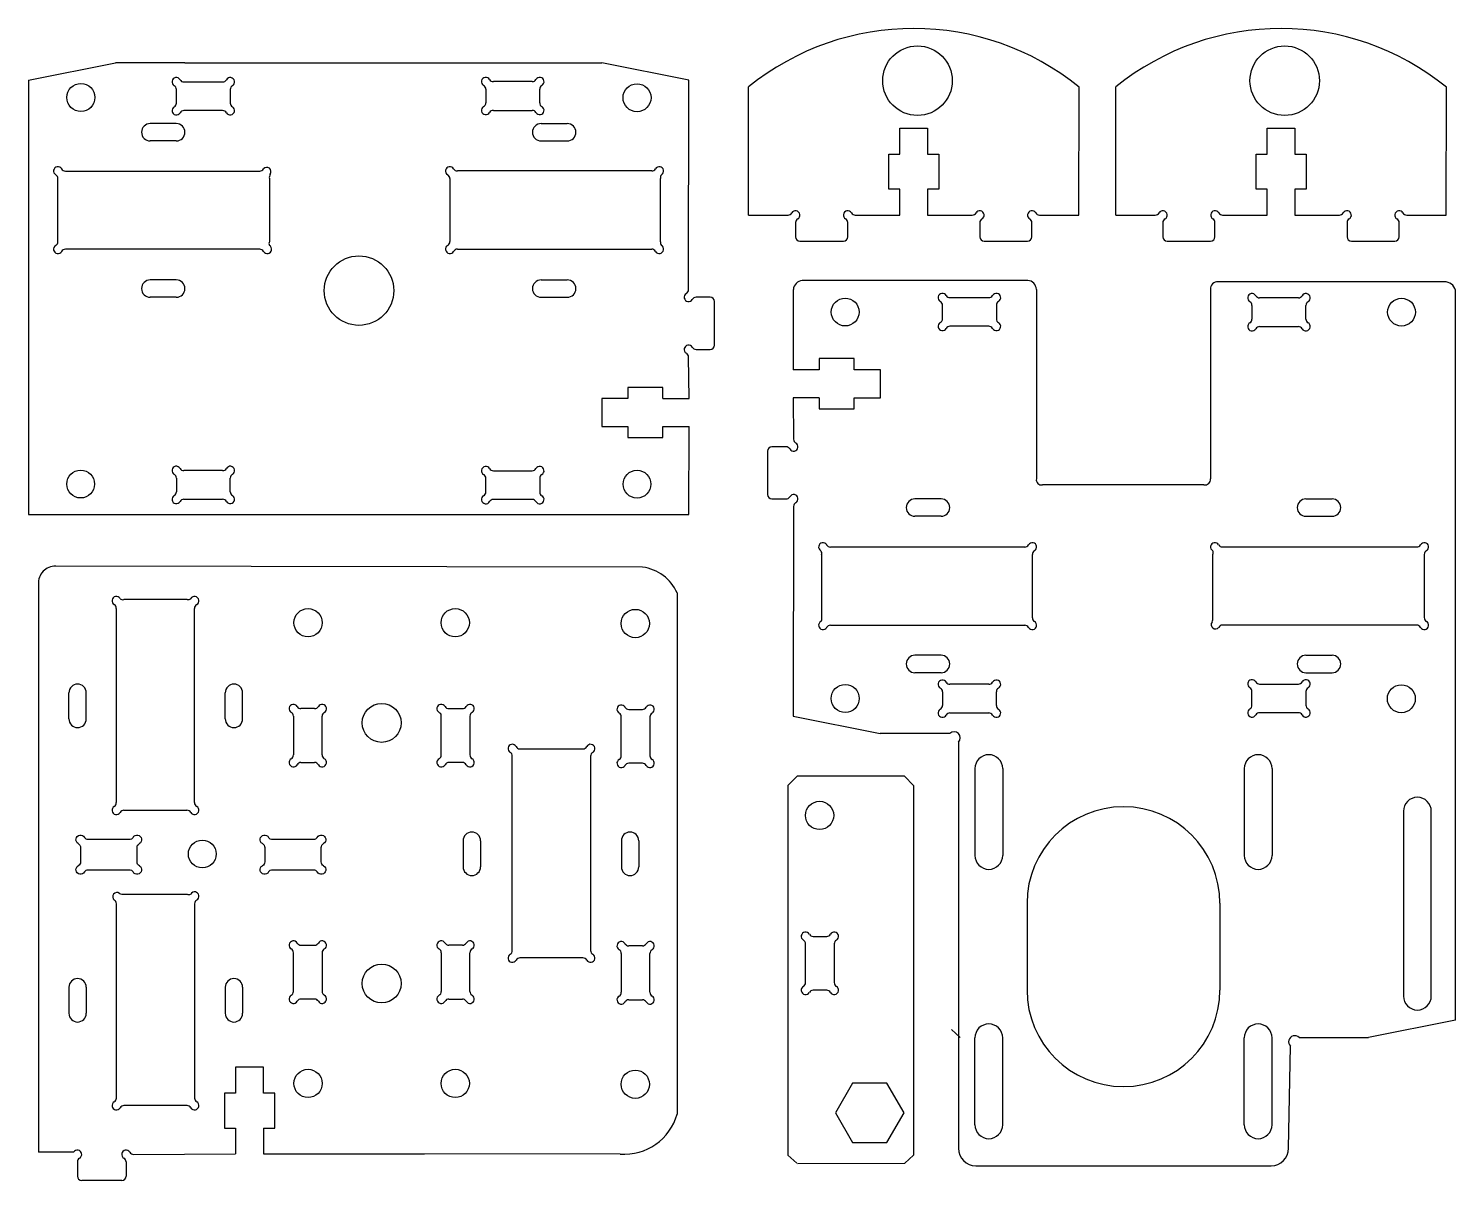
# Model space of a CAD drawing. Header units: millimetres. Extents: x 705 to 1064, y 390 to 812.
# Drawn here: x 883.3 to 1047.5, y 679.6 to 812.2 of the extents above; entities that cross this region are included whole.
import ezdxf

# ---------------------------------------------------------------- set-up
doc = ezdxf.new("R2010")
doc.units = ezdxf.units.MM
doc.layers.add('WHITE', color=7, linetype='Continuous', true_color=0xffffff)

# ---------------------------------------------------------------- blocks, each defined once
blk = doc.blocks.new('dghjdhy')
at = {"layer": 'WHITE', "linetype": 'Continuous'}
for p, q in [((839.16, 436.97), (839.16, 438.54)), ((840.02, 439.4), (844.49, 439.4)), ((845.36, 438.54), (845.36, 436.97)), ((844.49, 436.1), (840.02, 436.1))]:
    blk.add_line(p, q, dxfattribs=at)
for centre, start, end in [((839.16, 439.4), 30.0002, 240), ((840.02, 439.9), 210.0002, 270), ((844.49, 439.9), 270, 330), ((845.36, 439.4), 300.0002, 150), ((838.66, 438.54), 0, 60), ((845.86, 438.54), 120.0002, 180), ((839.16, 436.1), 120.0002, 330), ((838.66, 436.97), 300.0002, 0), ((845.36, 436.1), 210.0002, 60), ((845.86, 436.97), 180, 240), ((840.02, 435.6), 90, 150), ((844.49, 435.6), 30.0002, 90)]:
    blk.add_arc(centre, 0.5, start, end, dxfattribs=at)
blk = doc.blocks.new('hhtj')
at = {"layer": 'WHITE', "linetype": 'Continuous'}
for p, q in [((817.96, 436.97), (817.96, 438.54)), ((818.82, 439.4), (823.29, 439.4)), ((824.16, 438.54), (824.16, 436.97)), ((823.29, 436.1), (818.82, 436.1))]:
    blk.add_line(p, q, dxfattribs=at)
for centre, start, end in [((817.96, 439.4), 30.0002, 240), ((818.82, 439.9), 210.0002, 270), ((823.29, 439.9), 270, 330), ((824.16, 439.4), 300.0002, 150), ((817.46, 438.54), 0, 60), ((824.66, 438.54), 120.0002, 180), ((817.96, 436.1), 120.0002, 330), ((817.46, 436.97), 300.0002, 0), ((824.16, 436.1), 210.0002, 60), ((824.66, 436.97), 180, 240), ((818.82, 435.6), 90, 150), ((823.29, 435.6), 30.0002, 90)]:
    blk.add_arc(centre, 0.5, start, end, dxfattribs=at)

msp = doc.modelspace()

# ---------------------------------------------------------------- linework, layer by layer
for p, q in [((883.29, 806.27), (893.29, 808.27)), ((883.29, 806.27), (893.29, 808.27)), ((901.29, 808.27), (893.29, 808.27)), ((901.29, 808.27), (893.29, 808.27)), ((901.29, 808.27), (949.29, 808.27)), ((901.29, 808.27), (949.29, 808.27)), ((959.29, 806.27), (949.29, 808.27)), ((959.29, 806.27), (949.29, 808.27)), ((883.29, 806.27), (883.29, 756.27)), ((883.29, 806.27), (883.29, 756.27)), ((966.17, 790.73), (966.15, 805.48)), ((966.17, 790.73), (966.15, 805.48)), ((1004.17, 790.73), (1004.22, 805.44)), ((1004.17, 790.73), (1004.22, 805.44)), ((1008.44, 790.73), (1008.42, 805.48)), ((1008.44, 790.73), (1008.42, 805.48)), ((1046.44, 790.73), (1046.48, 805.44)), ((1046.44, 790.73), (1046.48, 805.44)), ((900.29, 801.27), (897.29, 801.27)), ((900.29, 801.27), (897.29, 801.27)), ((942.29, 801.27), (945.29, 801.27)), ((942.29, 801.27), (945.29, 801.27)), ((900.29, 799.27), (897.29, 799.27)), ((900.29, 799.27), (897.29, 799.27)), ((942.29, 799.27), (945.29, 799.27)), ((942.29, 799.27), (945.29, 799.27)), ((900.29, 783.27), (897.29, 783.27)), ((900.29, 783.27), (897.29, 783.27)), ((942.29, 783.27), (945.29, 783.27)), ((942.29, 783.27), (945.29, 783.27)), ((900.29, 781.27), (897.29, 781.27)), ((900.29, 781.27), (897.29, 781.27)), ((942.29, 781.27), (945.29, 781.27)), ((942.29, 781.27), (945.29, 781.27)), ((974.3, 772.93), (971.29, 772.93)), ((974.3, 772.93), (971.29, 772.93)), ((956.3, 769.61), (959.31, 769.61)), ((956.3, 769.61), (959.31, 769.61)), ((974.3, 769.71), (971.29, 769.71)), ((974.3, 769.71), (971.29, 769.71)), ((956.3, 766.4), (959.31, 766.4)), ((956.3, 766.4), (959.31, 766.4)), ((988.31, 758.06), (985.31, 758.06)), ((988.31, 758.06), (985.31, 758.06)), ((1030.31, 758.06), (1033.31, 758.06)), ((1030.31, 758.06), (1033.31, 758.06)), ((883.29, 756.27), (959.29, 756.27)), ((883.29, 756.27), (959.29, 756.27)), ((988.31, 756.06), (985.31, 756.06)), ((988.31, 756.06), (985.31, 756.06)), ((1030.31, 756.06), (1033.31, 756.06)), ((1030.31, 756.06), (1033.31, 756.06)), ((988.31, 740.06), (985.31, 740.06)), ((988.31, 740.06), (985.31, 740.06)), ((1030.31, 740.06), (1033.31, 740.06)), ((1030.31, 740.06), (1033.31, 740.06)), ((988.31, 738.06), (985.31, 738.06)), ((988.31, 738.06), (985.31, 738.06)), ((1030.31, 738.06), (1033.31, 738.06)), ((1030.31, 738.06), (1033.31, 738.06)), ((887.93, 732.74), (887.93, 735.74)), ((889.93, 732.74), (889.93, 735.74)), ((905.93, 732.74), (905.93, 735.74)), ((907.93, 732.74), (907.93, 735.74)), ((971.31, 733.06), (981.31, 731.06)), ((971.31, 733.06), (981.31, 731.06)), ((989.31, 731.06), (981.31, 731.06)), ((989.31, 731.06), (981.31, 731.06)), ((970.69, 725.08), (971.74, 726.14)), ((970.69, 725.08), (971.74, 726.14)), ((984.11, 726.14), (971.74, 726.14)), ((984.11, 726.14), (971.74, 726.14)), ((985.16, 725.08), (984.11, 726.14)), ((985.16, 725.08), (984.11, 726.14)), ((933.31, 718.71), (933.31, 715.71)), ((935.31, 718.71), (935.31, 715.71)), ((951.52, 718.71), (951.52, 715.71)), ((953.52, 718.71), (953.52, 715.71)), ((887.93, 701.85), (887.93, 698.85)), ((889.93, 701.85), (889.93, 698.85)), ((905.93, 701.85), (905.93, 698.85)), ((907.93, 701.85), (907.93, 698.85)), ((1047.52, 698.06), (1037.52, 696.06)), ((1047.52, 698.06), (1037.52, 696.06)), ((989.5, 697), (990.53, 696.05)), ((989.5, 697), (990.53, 696.05)), ((1029.52, 696.06), (1037.52, 696.06)), ((1029.52, 696.06), (1037.52, 696.06)), ((907.12, 685.63), (907.12, 682.68)), ((910.34, 685.63), (910.34, 682.68)), ((895.37, 682.61), (907.12, 682.68)), ((910.34, 682.68), (928.86, 682.68)), ((971.72, 681.59), (970.69, 682.54)), ((971.72, 681.59), (970.69, 682.54)), ((971.78, 681.57), (984.13, 681.59)), ((971.78, 681.57), (984.13, 681.59)), ((984.13, 681.59), (985.16, 682.54)), ((984.13, 681.59), (985.16, 682.54))]:
    msp.add_line(p, q)
at = {"linetype": 'ByBlock'}
for p, q in [((1047.52, 698.06), (1047.52, 782.08)), ((1047.52, 698.06), (1047.52, 782.08)), ((992.21, 727.02), (992.21, 717.02)), ((992.21, 727.02), (992.21, 717.02)), ((995.41, 727.02), (995.41, 717.02)), ((995.41, 727.02), (995.41, 717.02)), ((1023.21, 727.02), (1023.21, 717.02)), ((1023.21, 727.02), (1023.21, 717.02)), ((1026.41, 727.02), (1026.41, 717.02)), ((1026.41, 727.02), (1026.41, 717.02)), ((970.69, 725.08), (970.69, 682.54)), ((970.69, 725.08), (970.69, 682.54)), ((985.16, 725.08), (985.16, 682.54)), ((985.16, 725.08), (985.16, 682.54)), ((1041.54, 722.12), (1041.54, 700.83)), ((1041.54, 722.12), (1041.54, 700.83)), ((1044.74, 700.83), (1044.74, 722.12)), ((1044.74, 700.83), (1044.74, 722.12)), ((998.21, 711.52), (998.21, 701.52)), ((998.21, 711.52), (998.21, 701.52)), ((1020.41, 711.52), (1020.41, 701.52)), ((1020.41, 711.52), (1020.41, 701.52)), ((992.21, 686.02), (992.21, 696.03)), ((992.21, 686.02), (992.21, 696.03)), ((995.41, 686.02), (995.41, 696.03)), ((995.41, 686.02), (995.41, 696.03)), ((1023.21, 686.02), (1023.21, 696.03)), ((1023.21, 686.02), (1023.21, 696.03)), ((1026.41, 686.02), (1026.41, 696.03)), ((1026.41, 686.02), (1026.41, 696.03)), ((888.48, 682.86), (884.43, 682.85))]:
    msp.add_line(p, q, dxfattribs=at)
for points in [[(959.25, 782.13), (959.29, 806.27)], [(959.25, 782.13), (959.29, 806.27)], [(971.31, 782.16), (971.29, 772.93)], [(971.31, 782.16), (971.29, 772.93)], [(998.29, 783.2), (972.34, 783.2)], [(998.29, 783.2), (972.34, 783.2)], [(999.29, 782.18), (999.29, 760.38)], [(999.29, 782.18), (999.29, 760.38)], [(1019.31, 782.19), (1019.31, 760.38)], [(1019.31, 782.19), (1019.31, 760.38)], [(1046.25, 783.06), (1020.19, 783.06)], [(1046.25, 783.06), (1020.19, 783.06)], [(959.31, 769.61), (959.25, 774.4)], [(959.31, 769.61), (959.25, 774.4)], [(971.29, 769.71), (971.35, 764.93)], [(971.29, 769.71), (971.35, 764.93)], [(959.29, 756.27), (959.31, 766.4)], [(959.29, 756.27), (959.31, 766.4)], [(1018.56, 759.68), (999.99, 759.68)], [(1018.56, 759.68), (999.99, 759.68)], [(971.35, 757.2), (971.31, 733.06)], [(971.35, 757.2), (971.31, 733.06)], [(931.44, 750.24), (886.42, 750.32)], [(953.95, 750.2), (908.93, 750.28)], [(884.42, 748.24), (884.43, 682.85)], [(957.95, 747.24), (957.95, 717.24)], [(957.95, 732.24), (957.95, 702.24)], [(957.95, 717.24), (957.95, 687.24)], [(951.37, 682.64), (910.34, 682.68)], [(894.01, 679.61), (889.42, 679.61)]]:
    msp.add_lwpolyline(points)
msp.add_lwpolyline([(982.08, 683.98), (984.05, 687.4), (982.08, 690.82), (978.13, 690.82), (976.15, 687.4), (978.13, 683.98)], close=True, dxfattribs=at)
msp.add_lwpolyline([(982.08, 683.98), (984.05, 687.4), (982.08, 690.82), (978.13, 690.82), (976.15, 687.4), (978.13, 683.98)], close=True, dxfattribs=at)
for centre, radius in [((889.31, 804.27), 1.61), ((889.31, 804.27), 1.61), ((953.32, 804.24), 1.61), ((953.32, 804.24), 1.61), ((921.32, 782.04), 4), ((921.32, 782.04), 4), ((977.28, 779.57), 1.6), ((977.28, 779.57), 1.6), ((977.28, 779.57), 1.6), ((977.28, 779.57), 1.6), ((977.28, 779.57), 1.6), ((977.28, 779.57), 1.6), ((977.28, 779.57), 1.6), ((977.28, 779.57), 1.6), ((1041.31, 779.56), 1.6), ((1041.31, 779.56), 1.6), ((889.29, 759.77), 1.6), ((889.29, 759.77), 1.6), ((953.32, 759.76), 1.6), ((953.32, 759.76), 1.6), ((953.32, 759.76), 1.6), ((953.32, 759.76), 1.6), ((953.32, 759.76), 1.6), ((953.32, 759.76), 1.6), ((953.32, 759.76), 1.6), ((953.32, 759.76), 1.6), ((915.46, 743.81), 1.63), ((932.4, 743.81), 1.63), ((953.12, 743.72), 1.63), ((977.28, 735.09), 1.61), ((977.28, 735.09), 1.61), ((1041.29, 735.06), 1.61), ((1041.29, 735.06), 1.61), ((923.93, 732.28), 2.24), ((974.33, 721.63), 1.63), ((974.33, 721.63), 1.63), ((923.93, 702.28), 2.24), ((915.46, 690.78), 1.63), ((932.4, 690.78), 1.63), ((953.12, 690.69), 1.63)]:
    msp.add_circle(centre, radius)
for centre, radius, start, end in [((985.16, 782), 30.21, 50.8955, 128.9934), ((985.16, 782), 30.21, 50.8955, 128.9934), ((1027.43, 782), 30.21, 50.8955, 128.9934), ((1027.43, 782), 30.21, 50.8955, 128.9934), ((897.29, 800.27), 1, 90, 270), ((897.29, 800.27), 1, 90, 270), ((900.29, 800.27), 1, 270, 90), ((900.29, 800.27), 1, 270, 90), ((942.29, 800.27), 1, 90, 270), ((942.29, 800.27), 1, 90, 270), ((945.29, 800.27), 1, 270, 90), ((945.29, 800.27), 1, 270, 90), ((912.04, 795.01), 1.04, 155.5198, 184.3298), ((912.04, 795.01), 1.04, 155.5198, 184.3298), ((897.29, 782.27), 1, 90, 270), ((897.29, 782.27), 1, 90, 270), ((900.29, 782.27), 1, 270, 90), ((900.29, 782.27), 1, 270, 90), ((942.29, 782.27), 1, 90, 270), ((942.29, 782.27), 1, 90, 270), ((945.29, 782.27), 1, 270, 90), ((945.29, 782.27), 1, 270, 90), ((972.44, 782.08), 1.13, 95.0622, 176.0706), ((972.44, 782.08), 1.13, 95.0622, 176.0706), ((998.21, 782.13), 1.08, 2.697, 86.0078), ((998.21, 782.13), 1.08, 2.697, 86.0078), ((1020.16, 782.22), 0.848, 88.0506, 181.9494), ((1020.16, 782.22), 0.848, 88.0506, 181.9494), ((1046.26, 781.77), 1.29, 14.0428, 90.5816), ((1046.26, 781.77), 1.29, 14.0428, 90.5816), ((999.87, 760.26), 0.595, 168.4931, 281.7149), ((999.87, 760.26), 0.595, 168.4931, 281.7149), ((1018.69, 760.29), 0.625, 257.8508, 8.3242), ((1018.69, 760.29), 0.625, 257.8508, 8.3242), ((985.31, 757.06), 1, 90, 270), ((985.31, 757.06), 1, 90, 270), ((988.31, 757.06), 1, 270, 90), ((988.31, 757.06), 1, 270, 90), ((1030.31, 757.06), 1, 90, 270), ((1030.31, 757.06), 1, 90, 270), ((1033.31, 757.06), 1, 270, 90), ((1033.31, 757.06), 1, 270, 90), ((886.37, 748.38), 1.95, 88.4898, 184.0849), ((953.27, 745.11), 5.14, 24.5216, 82.3245), ((1018.56, 744.32), 1.04, 335.5198, 4.3298), ((1018.56, 744.32), 1.04, 335.5198, 4.3298), ((985.31, 739.06), 1, 90, 270), ((985.31, 739.06), 1, 90, 270), ((988.31, 739.06), 1, 270, 90), ((988.31, 739.06), 1, 270, 90), ((1030.31, 739.06), 1, 90, 270), ((1030.31, 739.06), 1, 90, 270), ((1033.31, 739.06), 1, 270, 90), ((1033.31, 739.06), 1, 270, 90), ((888.93, 735.74), 1, 0, 180), ((906.93, 735.74), 1, 0, 180), ((888.93, 732.74), 1, 180, 0), ((906.93, 732.74), 1, 180, 0), ((989.81, 730.56), 0.707, 315, 135), ((989.81, 730.56), 0.707, 315, 135), ((934.31, 718.71), 1, 0, 180), ((952.52, 718.71), 1, 0, 180), ((934.31, 715.71), 1, 180, 0), ((952.52, 715.71), 1, 180, 0), ((894.19, 713.6), 1.04, 245.5198, 274.3298), ((888.93, 701.85), 1, 0, 180), ((906.93, 701.85), 1, 0, 180), ((888.93, 698.85), 1, 180, 0), ((906.93, 698.85), 1, 180, 0), ((1029.02, 695.56), 0.707, 44.9943, 225.0057), ((1029.02, 695.56), 0.707, 44.9943, 225.0057), ((951.84, 688.97), 6.34, 265.7797, 344.235)]:
    msp.add_arc(centre, radius, start, end)
for centre, radius, start, end in [((993.81, 727.02), 1.6, 0, 180), ((993.81, 727.02), 1.6, 0, 180), ((1024.81, 727.02), 1.6, 0, 180), ((1024.81, 727.02), 1.6, 0, 180), ((1009.31, 711.52), 11.1, 0, 180), ((1009.31, 711.52), 11.1, 0, 180), ((1043.14, 722.12), 1.6, 0, 180), ((1043.14, 722.12), 1.6, 0, 180), ((993.81, 717.02), 1.6, 180, 0), ((993.81, 717.02), 1.6, 180, 0), ((1024.81, 717.02), 1.6, 180, 0), ((1024.81, 717.02), 1.6, 180, 0), ((1009.31, 701.52), 11.1, 180, 0), ((1009.31, 701.52), 11.1, 180, 0), ((1043.14, 700.83), 1.6, 180, 0), ((1043.14, 700.83), 1.6, 180, 0), ((993.81, 696.03), 1.6, 0, 180), ((993.81, 696.03), 1.6, 0, 180), ((1024.81, 696.03), 1.6, 0, 180), ((1024.81, 696.03), 1.6, 0, 180), ((993.81, 686.02), 1.6, 180, 0), ((993.81, 686.02), 1.6, 180, 0), ((1024.81, 686.02), 1.6, 180, 0), ((1024.81, 686.02), 1.6, 180, 0)]:
    msp.add_arc(centre, radius, start, end, dxfattribs=at)
at = {"layer": 'WHITE', "linetype": 'Continuous'}
for p, q in [((900.3, 803.63), (900.3, 805.19)), ((900.3, 803.63), (900.3, 805.19)), ((901.16, 806.06), (905.63, 806.06)), ((901.16, 806.06), (905.63, 806.06)), ((906.5, 805.19), (906.5, 803.63)), ((906.5, 805.19), (906.5, 803.63)), ((935.92, 805.22), (935.92, 803.65)), ((935.92, 805.22), (935.92, 803.65)), ((941.26, 806.09), (936.79, 806.09)), ((941.26, 806.09), (936.79, 806.09)), ((942.12, 803.65), (942.12, 805.22)), ((942.12, 803.65), (942.12, 805.22)), ((905.63, 802.76), (901.16, 802.76)), ((905.63, 802.76), (901.16, 802.76)), ((936.79, 802.79), (941.26, 802.79)), ((936.79, 802.79), (941.26, 802.79)), ((983.57, 797.73), (983.57, 800.73)), ((983.57, 797.73), (983.57, 800.73)), ((983.57, 800.73), (986.77, 800.73)), ((983.57, 800.73), (986.77, 800.73)), ((986.77, 800.73), (986.77, 797.73)), ((986.77, 800.73), (986.77, 797.73)), ((1025.84, 797.73), (1025.84, 800.73)), ((1025.84, 797.73), (1025.84, 800.73)), ((1025.84, 800.73), (1029.04, 800.73)), ((1025.84, 800.73), (1029.04, 800.73)), ((1029.04, 800.73), (1029.04, 797.73)), ((1029.04, 800.73), (1029.04, 797.73)), ((982.3, 793.73), (982.3, 797.73)), ((982.3, 793.73), (982.3, 797.73)), ((982.3, 797.73), (983.57, 797.73)), ((982.3, 797.73), (983.57, 797.73)), ((986.77, 797.73), (988.05, 797.73)), ((986.77, 797.73), (988.05, 797.73)), ((988.05, 797.73), (988.05, 793.73)), ((988.05, 797.73), (988.05, 793.73)), ((1024.57, 793.73), (1024.57, 797.73)), ((1024.57, 793.73), (1024.57, 797.73)), ((1024.57, 797.73), (1025.84, 797.73)), ((1024.57, 797.73), (1025.84, 797.73)), ((1029.04, 797.73), (1030.32, 797.73)), ((1029.04, 797.73), (1030.32, 797.73)), ((1030.32, 797.73), (1030.32, 793.73)), ((1030.32, 797.73), (1030.32, 793.73)), ((886.67, 787.66), (886.67, 794.93)), ((886.67, 787.66), (886.67, 794.93)), ((887.53, 795.8), (909.9, 795.8)), ((887.53, 795.8), (909.9, 795.8)), ((911.01, 794.94), (911.01, 787.67)), ((911.01, 794.94), (911.01, 787.67)), ((931.78, 794.94), (931.78, 787.68)), ((931.78, 794.94), (931.78, 787.68)), ((955.02, 795.81), (932.65, 795.81)), ((955.02, 795.81), (932.65, 795.81)), ((956.03, 787.67), (956.03, 794.93)), ((956.03, 787.67), (956.03, 794.93)), ((983.57, 793.73), (982.3, 793.73)), ((983.57, 793.73), (982.3, 793.73)), ((983.57, 790.73), (983.57, 793.73)), ((983.57, 790.73), (983.57, 793.73)), ((988.05, 793.73), (986.77, 793.73)), ((988.05, 793.73), (986.77, 793.73)), ((986.77, 793.73), (986.77, 790.73)), ((986.77, 793.73), (986.77, 790.73)), ((1025.84, 793.73), (1024.57, 793.73)), ((1025.84, 793.73), (1024.57, 793.73)), ((1025.84, 790.73), (1025.84, 793.73)), ((1025.84, 790.73), (1025.84, 793.73)), ((1030.32, 793.73), (1029.04, 793.73)), ((1030.32, 793.73), (1029.04, 793.73)), ((1029.04, 793.73), (1029.04, 790.73)), ((1029.04, 793.73), (1029.04, 790.73)), ((966.17, 790.73), (970.71, 790.73)), ((966.17, 790.73), (970.71, 790.73)), ((978.44, 790.73), (983.57, 790.73)), ((978.44, 790.73), (983.57, 790.73)), ((986.77, 790.73), (991.91, 790.73)), ((986.77, 790.73), (991.91, 790.73)), ((999.64, 790.73), (1004.17, 790.73)), ((999.64, 790.73), (1004.17, 790.73)), ((1008.44, 790.73), (1012.97, 790.73)), ((1008.44, 790.73), (1012.97, 790.73)), ((1020.71, 790.73), (1025.84, 790.73)), ((1020.71, 790.73), (1025.84, 790.73)), ((1029.04, 790.73), (1034.17, 790.73)), ((1029.04, 790.73), (1034.17, 790.73)), ((1041.91, 790.73), (1046.44, 790.73)), ((1041.91, 790.73), (1046.44, 790.73)), ((971.57, 789.87), (971.57, 788.23)), ((971.57, 789.87), (971.57, 788.23)), ((977.57, 788.23), (977.57, 789.87)), ((977.57, 788.23), (977.57, 789.87)), ((992.77, 789.87), (992.77, 788.23)), ((992.77, 789.87), (992.77, 788.23)), ((998.77, 788.23), (998.77, 789.87)), ((998.77, 788.23), (998.77, 789.87)), ((1013.84, 789.87), (1013.84, 788.23)), ((1013.84, 789.87), (1013.84, 788.23)), ((1019.84, 788.23), (1019.84, 789.87)), ((1019.84, 788.23), (1019.84, 789.87)), ((1035.04, 789.87), (1035.04, 788.23)), ((1035.04, 789.87), (1035.04, 788.23)), ((1041.04, 788.23), (1041.04, 789.87)), ((1041.04, 788.23), (1041.04, 789.87)), ((909.9, 786.8), (887.53, 786.8)), ((909.9, 786.8), (887.53, 786.8)), ((932.65, 786.81), (955.02, 786.81)), ((932.65, 786.81), (955.02, 786.81)), ((972.07, 787.73), (977.07, 787.73)), ((972.07, 787.73), (977.07, 787.73)), ((993.27, 787.73), (998.27, 787.73)), ((993.27, 787.73), (998.27, 787.73)), ((1014.34, 787.73), (1019.34, 787.73)), ((1014.34, 787.73), (1019.34, 787.73)), ((1035.54, 787.73), (1040.54, 787.73)), ((1035.54, 787.73), (1040.54, 787.73)), ((961.75, 781.27), (960.12, 781.27)), ((961.75, 781.27), (960.12, 781.27)), ((962.25, 775.77), (962.25, 780.77)), ((962.25, 775.77), (962.25, 780.77)), ((988.48, 778.79), (988.48, 780.36)), ((988.48, 778.79), (988.48, 780.36)), ((989.34, 781.23), (993.81, 781.23)), ((989.34, 781.23), (993.81, 781.23)), ((994.68, 780.36), (994.68, 778.79)), ((994.68, 780.36), (994.68, 778.79)), ((1024.1, 780.33), (1024.1, 778.77)), ((1024.1, 780.33), (1024.1, 778.77)), ((1029.44, 781.2), (1024.97, 781.2)), ((1029.44, 781.2), (1024.97, 781.2)), ((1030.3, 778.77), (1030.3, 780.33)), ((1030.3, 778.77), (1030.3, 780.33)), ((993.81, 777.93), (989.34, 777.93)), ((993.81, 777.93), (989.34, 777.93)), ((1024.97, 777.9), (1029.44, 777.9)), ((1024.97, 777.9), (1029.44, 777.9)), ((960.12, 775.27), (961.75, 775.27)), ((960.12, 775.27), (961.75, 775.27)), ((978.32, 774.21), (974.3, 774.21)), ((978.32, 774.21), (974.3, 774.21)), ((974.3, 774.21), (974.3, 772.93)), ((974.3, 774.21), (974.3, 772.93)), ((978.32, 772.93), (978.32, 774.21)), ((978.32, 772.93), (978.32, 774.21)), ((981.33, 772.93), (978.32, 772.93)), ((981.33, 772.93), (978.32, 772.93)), ((981.33, 769.71), (981.33, 772.93)), ((981.33, 769.71), (981.33, 772.93)), ((956.3, 770.9), (952.28, 770.9)), ((956.3, 770.9), (952.28, 770.9)), ((952.28, 770.9), (952.28, 769.61)), ((952.28, 770.9), (952.28, 769.61)), ((956.3, 769.61), (956.3, 770.9)), ((956.3, 769.61), (956.3, 770.9)), ((949.27, 769.61), (949.27, 766.4)), ((949.27, 769.61), (949.27, 766.4)), ((952.28, 769.61), (949.27, 769.61)), ((952.28, 769.61), (949.27, 769.61)), ((974.3, 769.71), (974.3, 768.43)), ((974.3, 769.71), (974.3, 768.43)), ((978.32, 769.71), (981.33, 769.71)), ((978.32, 769.71), (981.33, 769.71)), ((978.32, 768.43), (978.32, 769.71)), ((978.32, 768.43), (978.32, 769.71)), ((974.3, 768.43), (978.32, 768.43)), ((974.3, 768.43), (978.32, 768.43)), ((949.27, 766.4), (952.28, 766.4)), ((949.27, 766.4), (952.28, 766.4)), ((952.28, 766.4), (952.28, 765.12)), ((952.28, 766.4), (952.28, 765.12)), ((956.3, 765.12), (956.3, 766.4)), ((956.3, 765.12), (956.3, 766.4)), ((952.28, 765.12), (956.3, 765.12)), ((952.28, 765.12), (956.3, 765.12)), ((970.48, 764.06), (968.85, 764.06)), ((970.48, 764.06), (968.85, 764.06)), ((968.35, 763.56), (968.35, 758.56)), ((968.35, 763.56), (968.35, 758.56)), ((900.3, 760.46), (900.3, 758.89)), ((900.3, 760.46), (900.3, 758.89)), ((905.63, 761.32), (901.16, 761.32)), ((905.63, 761.32), (901.16, 761.32)), ((906.5, 758.89), (906.5, 760.46)), ((906.5, 758.89), (906.5, 760.46)), ((935.92, 758.86), (935.92, 760.43)), ((935.92, 758.86), (935.92, 760.43)), ((936.79, 761.3), (941.26, 761.3)), ((936.79, 761.3), (941.26, 761.3)), ((942.12, 760.43), (942.12, 758.86)), ((942.12, 760.43), (942.12, 758.86)), ((901.16, 758.02), (905.63, 758.02)), ((901.16, 758.02), (905.63, 758.02)), ((941.26, 758), (936.79, 758)), ((941.26, 758), (936.79, 758)), ((968.85, 758.06), (970.48, 758.06)), ((968.85, 758.06), (970.48, 758.06)), ((997.95, 752.52), (975.58, 752.52)), ((997.95, 752.52), (975.58, 752.52)), ((1020.7, 752.53), (1043.07, 752.53)), ((1020.7, 752.53), (1043.07, 752.53)), ((974.57, 751.66), (974.57, 744.4)), ((974.57, 751.66), (974.57, 744.4)), ((998.82, 744.39), (998.82, 751.65)), ((998.82, 744.39), (998.82, 751.65)), ((1019.6, 744.39), (1019.6, 751.66)), ((1019.6, 744.39), (1019.6, 751.66)), ((1043.93, 751.67), (1043.93, 744.4)), ((1043.93, 751.67), (1043.93, 744.4)), ((901.53, 746.48), (894.27, 746.48)), ((893.39, 745.46), (893.39, 723.1)), ((902.39, 723.1), (902.39, 745.46)), ((975.58, 743.52), (997.95, 743.52)), ((975.58, 743.52), (997.95, 743.52)), ((1043.07, 743.53), (1020.7, 743.53)), ((1043.07, 743.53), (1020.7, 743.53)), ((988.48, 735.86), (988.48, 734.29)), ((988.48, 735.86), (988.48, 734.29)), ((993.81, 736.72), (989.34, 736.72)), ((993.81, 736.72), (989.34, 736.72)), ((994.68, 734.29), (994.68, 735.86)), ((994.68, 734.29), (994.68, 735.86)), ((1024.1, 734.32), (1024.1, 735.88)), ((1024.1, 734.32), (1024.1, 735.88)), ((1024.97, 736.75), (1029.44, 736.75)), ((1024.97, 736.75), (1029.44, 736.75)), ((1030.3, 735.88), (1030.3, 734.32)), ((1030.3, 735.88), (1030.3, 734.32)), ((913.78, 733.06), (913.78, 728.59)), ((916.21, 733.92), (914.64, 733.92)), ((917.08, 728.59), (917.08, 733.06)), ((930.79, 728.59), (930.79, 733.06)), ((931.66, 733.92), (933.22, 733.92)), ((934.09, 733.06), (934.09, 728.59)), ((951.51, 728.5), (951.51, 732.97)), ((952.37, 733.84), (953.94, 733.84)), ((954.81, 732.97), (954.81, 728.5)), ((989.34, 733.42), (993.81, 733.42)), ((989.34, 733.42), (993.81, 733.42)), ((1029.44, 733.45), (1024.97, 733.45)), ((1029.44, 733.45), (1024.97, 733.45)), ((939.82, 729.28), (947.09, 729.28)), ((990.31, 730.06), (990.31, 683.31)), ((990.31, 730.06), (990.31, 683.31)), ((914.64, 727.72), (916.21, 727.72)), ((933.22, 727.72), (931.66, 727.72)), ((938.97, 706.08), (938.97, 728.45)), ((947.97, 728.45), (947.97, 706.08)), ((953.94, 727.64), (952.37, 727.64)), ((894.26, 722.23), (901.52, 722.23)), ((893.4, 689.1), (893.4, 711.46)), ((894.26, 712.57), (901.53, 712.57)), ((902.4, 711.46), (902.4, 689.1)), ((914.64, 706.69), (916.21, 706.69)), ((933.22, 706.69), (931.66, 706.69)), ((953.94, 706.61), (952.37, 706.61)), ((972.72, 702.38), (972.72, 706.85)), ((972.72, 702.38), (972.72, 706.85)), ((973.59, 707.71), (975.15, 707.71)), ((973.59, 707.71), (975.15, 707.71)), ((976.02, 706.85), (976.02, 702.38)), ((976.02, 706.85), (976.02, 702.38)), ((913.78, 701.36), (913.78, 705.83)), ((917.08, 705.83), (917.08, 701.36)), ((930.79, 705.83), (930.79, 701.36)), ((934.09, 701.36), (934.09, 705.83)), ((947.1, 705.22), (939.84, 705.22)), ((951.51, 705.74), (951.51, 701.27)), ((954.81, 701.27), (954.81, 705.74)), ((975.15, 701.51), (973.59, 701.51)), ((975.15, 701.51), (973.59, 701.51)), ((916.21, 700.49), (914.64, 700.49)), ((931.66, 700.49), (933.22, 700.49)), ((952.37, 700.41), (953.94, 700.41)), ((1028.31, 683.31), (1028.52, 695.06)), ((1028.31, 683.31), (1028.52, 695.06)), ((910.34, 692.67), (907.12, 692.67)), ((907.12, 692.67), (907.12, 689.66)), ((910.34, 689.66), (910.34, 692.67)), ((901.54, 688.23), (894.27, 688.23)), ((907.12, 689.66), (905.84, 689.66)), ((905.84, 689.66), (905.84, 685.63)), ((911.62, 689.66), (910.34, 689.66)), ((911.62, 685.63), (911.62, 689.66)), ((905.84, 685.63), (907.12, 685.63)), ((910.34, 685.63), (911.62, 685.63)), ((888.91, 681.75), (888.91, 680.11)), ((894.51, 681.75), (894.51, 680.11)), ((992.31, 681.31), (1026.31, 681.31)), ((992.31, 681.31), (1026.31, 681.31))]:
    msp.add_line(p, q, dxfattribs=at)
for centre, radius in [((985.6, 806.2), 4), ((985.6, 806.2), 4), ((1027.87, 806.2), 4), ((1027.87, 806.2), 4), ((903.28, 717.19), 1.6)]:
    msp.add_circle(centre, radius, dxfattribs=at)
for centre, radius, start, end in [((900.3, 806.06), 0.5, 30.0002, 240), ((900.3, 806.06), 0.5, 30.0002, 240), ((906.5, 806.06), 0.5, 300.0002, 150), ((906.5, 806.06), 0.5, 300.0002, 150), ((935.92, 806.09), 0.5, 30, 239.9998), ((935.92, 806.09), 0.5, 30, 239.9998), ((942.12, 806.09), 0.5, 300, 149.9998), ((942.12, 806.09), 0.5, 300, 149.9998), ((899.8, 805.19), 0.5, 0, 60), ((899.8, 805.19), 0.5, 0, 60), ((901.16, 806.56), 0.5, 210.0002, 270), ((901.16, 806.56), 0.5, 210.0002, 270), ((905.63, 806.56), 0.5, 270, 330), ((905.63, 806.56), 0.5, 270, 330), ((907, 805.19), 0.5, 120.0002, 180), ((907, 805.19), 0.5, 120.0002, 180), ((935.42, 805.22), 0.5, 0, 59.9998), ((935.42, 805.22), 0.5, 0, 59.9998), ((936.79, 806.59), 0.5, 210, 270), ((936.79, 806.59), 0.5, 210, 270), ((941.26, 806.59), 0.5, 270, 329.9998), ((941.26, 806.59), 0.5, 270, 329.9998), ((942.62, 805.22), 0.5, 120, 180), ((942.62, 805.22), 0.5, 120, 180), ((900.3, 802.76), 0.5, 120.0002, 330), ((900.3, 802.76), 0.5, 120.0002, 330), ((899.8, 803.63), 0.5, 300.0002, 0), ((899.8, 803.63), 0.5, 300.0002, 0), ((906.5, 802.76), 0.5, 210.0002, 60), ((906.5, 802.76), 0.5, 210.0002, 60), ((907, 803.63), 0.5, 180, 240), ((907, 803.63), 0.5, 180, 240), ((935.92, 802.79), 0.5, 120, 329.9998), ((935.92, 802.79), 0.5, 120, 329.9998), ((935.42, 803.65), 0.5, 300, 0), ((935.42, 803.65), 0.5, 300, 0), ((942.12, 802.79), 0.5, 210, 59.9998), ((942.12, 802.79), 0.5, 210, 59.9998), ((942.62, 803.65), 0.5, 180, 239.9998), ((942.62, 803.65), 0.5, 180, 239.9998), ((901.16, 802.26), 0.5, 90, 150), ((901.16, 802.26), 0.5, 90, 150), ((905.63, 802.26), 0.5, 30.0002, 90), ((905.63, 802.26), 0.5, 30.0002, 90), ((936.79, 802.29), 0.5, 90, 149.9998), ((936.79, 802.29), 0.5, 90, 149.9998), ((941.26, 802.29), 0.5, 30, 90), ((941.26, 802.29), 0.5, 30, 90), ((886.67, 795.8), 0.5, 30, 239.9998), ((886.67, 795.8), 0.5, 30, 239.9998), ((886.17, 794.93), 0.5, 0, 59.9998), ((886.17, 794.93), 0.5, 0, 59.9998), ((887.53, 796.3), 0.5, 210, 270), ((887.53, 796.3), 0.5, 210, 270), ((909.9, 796.3), 0.5, 270, 330), ((909.9, 796.3), 0.5, 270, 330), ((910.71, 795.74), 0.486, 322.8137, 140.3007), ((910.71, 795.74), 0.486, 322.8137, 140.3007), ((931.78, 795.81), 0.5, 30.0002, 240), ((931.78, 795.81), 0.5, 30.0002, 240), ((931.28, 794.94), 0.5, 0, 60), ((931.28, 794.94), 0.5, 0, 60), ((932.65, 796.31), 0.5, 210.0002, 270), ((932.65, 796.31), 0.5, 210.0002, 270), ((955.02, 796.31), 0.5, 270, 329.9998), ((955.02, 796.31), 0.5, 270, 329.9998), ((955.88, 795.81), 0.5, 300, 149.9998), ((955.88, 795.81), 0.5, 300, 149.9998), ((956.47, 795.07), 0.455, 137.0073, 197.0073), ((956.47, 795.07), 0.455, 137.0073, 197.0073), ((970.71, 791.23), 0.5, 270, 330), ((970.71, 791.23), 0.5, 270, 330), ((971.57, 790.73), 0.5, 300.0002, 150), ((971.57, 790.73), 0.5, 300.0002, 150), ((972.07, 789.87), 0.5, 120.0002, 180), ((972.07, 789.87), 0.5, 120.0002, 180), ((977.57, 790.73), 0.5, 30.0002, 240), ((977.57, 790.73), 0.5, 30.0002, 240), ((977.07, 789.87), 0.5, 0, 60), ((977.07, 789.87), 0.5, 0, 60), ((978.44, 791.23), 0.5, 210.0002, 270), ((978.44, 791.23), 0.5, 210.0002, 270), ((991.91, 791.23), 0.5, 270, 330), ((991.91, 791.23), 0.5, 270, 330), ((992.77, 790.73), 0.5, 300.0002, 150), ((992.77, 790.73), 0.5, 300.0002, 150), ((993.27, 789.87), 0.5, 120.0002, 180), ((993.27, 789.87), 0.5, 120.0002, 180), ((998.77, 790.73), 0.5, 30.0002, 240), ((998.77, 790.73), 0.5, 30.0002, 240), ((998.27, 789.87), 0.5, 0, 60), ((998.27, 789.87), 0.5, 0, 60), ((999.64, 791.23), 0.5, 210.0002, 270), ((999.64, 791.23), 0.5, 210.0002, 270), ((1012.97, 791.23), 0.5, 270, 330), ((1012.97, 791.23), 0.5, 270, 330), ((1013.84, 790.73), 0.5, 300.0002, 150), ((1013.84, 790.73), 0.5, 300.0002, 150), ((1014.34, 789.87), 0.5, 120.0002, 180), ((1014.34, 789.87), 0.5, 120.0002, 180), ((1019.84, 790.73), 0.5, 30.0002, 240), ((1019.84, 790.73), 0.5, 30.0002, 240), ((1019.34, 789.87), 0.5, 0, 60), ((1019.34, 789.87), 0.5, 0, 60), ((1020.71, 791.23), 0.5, 210.0002, 270), ((1020.71, 791.23), 0.5, 210.0002, 270), ((1034.17, 791.23), 0.5, 270, 330), ((1034.17, 791.23), 0.5, 270, 330), ((1035.04, 790.73), 0.5, 300.0002, 150), ((1035.04, 790.73), 0.5, 300.0002, 150), ((1035.54, 789.87), 0.5, 120.0002, 180), ((1035.54, 789.87), 0.5, 120.0002, 180), ((1041.04, 790.73), 0.5, 30.0002, 240), ((1041.04, 790.73), 0.5, 30.0002, 240), ((1040.54, 789.87), 0.5, 0, 60), ((1040.54, 789.87), 0.5, 0, 60), ((1041.91, 791.23), 0.5, 210.0002, 270), ((1041.91, 791.23), 0.5, 210.0002, 270), ((886.67, 786.8), 0.5, 120, 329.9998), ((886.67, 786.8), 0.5, 120, 329.9998), ((886.17, 787.66), 0.5, 300, 0), ((886.17, 787.66), 0.5, 300, 0), ((887.53, 786.3), 0.5, 90, 149.9998), ((887.53, 786.3), 0.5, 90, 149.9998), ((909.9, 786.3), 0.5, 30.0002, 90), ((909.9, 786.3), 0.5, 30.0002, 90), ((910.77, 786.8), 0.5, 210.0002, 60), ((910.77, 786.8), 0.5, 210.0002, 60), ((911.39, 787.46), 0.437, 151.5181, 211.5181), ((911.39, 787.46), 0.437, 151.5181, 211.5181), ((931.78, 786.81), 0.5, 120.0002, 330), ((931.78, 786.81), 0.5, 120.0002, 330), ((931.28, 787.68), 0.5, 300.0002, 0), ((931.28, 787.68), 0.5, 300.0002, 0), ((932.65, 786.31), 0.5, 90, 150), ((932.65, 786.31), 0.5, 90, 150), ((955.02, 786.31), 0.5, 30, 90), ((955.02, 786.31), 0.5, 30, 90), ((955.88, 786.81), 0.5, 210, 59.9998), ((955.88, 786.81), 0.5, 210, 59.9998), ((956.45, 787.54), 0.435, 163.5921, 223.5919), ((956.45, 787.54), 0.435, 163.5921, 223.5919), ((972.07, 788.23), 0.5, 180, 270), ((972.07, 788.23), 0.5, 180, 270), ((977.07, 788.23), 0.5, 270, 0), ((977.07, 788.23), 0.5, 270, 0), ((993.27, 788.23), 0.5, 180, 270), ((993.27, 788.23), 0.5, 180, 270), ((998.27, 788.23), 0.5, 270, 0), ((998.27, 788.23), 0.5, 270, 0), ((1014.34, 788.23), 0.5, 180, 270), ((1014.34, 788.23), 0.5, 180, 270), ((1019.34, 788.23), 0.5, 270, 0), ((1019.34, 788.23), 0.5, 270, 0), ((1035.54, 788.23), 0.5, 180, 270), ((1035.54, 788.23), 0.5, 180, 270), ((1040.54, 788.23), 0.5, 270, 0), ((1040.54, 788.23), 0.5, 270, 0), ((958.75, 782.13), 0.5, 300.0002, 0), ((958.75, 782.13), 0.5, 300.0002, 0), ((959.25, 781.27), 0.5, 120.0002, 330), ((959.25, 781.27), 0.5, 120.0002, 330), ((960.12, 780.77), 0.5, 90, 150), ((960.12, 780.77), 0.5, 90, 150), ((961.75, 780.77), 0.5, 0, 90), ((961.75, 780.77), 0.5, 0, 90), ((988.48, 781.23), 0.5, 30.0002, 240), ((988.48, 781.23), 0.5, 30.0002, 240), ((987.98, 780.36), 0.5, 0, 60), ((987.98, 780.36), 0.5, 0, 60), ((989.34, 781.73), 0.5, 210.0002, 270), ((989.34, 781.73), 0.5, 210.0002, 270), ((993.81, 781.73), 0.5, 270, 330), ((993.81, 781.73), 0.5, 270, 330), ((994.68, 781.23), 0.5, 300.0002, 150), ((994.68, 781.23), 0.5, 300.0002, 150), ((995.18, 780.36), 0.5, 120.0002, 180), ((995.18, 780.36), 0.5, 120.0002, 180), ((1024.1, 781.2), 0.5, 30, 239.9998), ((1024.1, 781.2), 0.5, 30, 239.9998), ((1023.6, 780.33), 0.5, 0, 59.9998), ((1023.6, 780.33), 0.5, 0, 59.9998), ((1024.97, 781.7), 0.5, 210, 270), ((1024.97, 781.7), 0.5, 210, 270), ((1029.44, 781.7), 0.5, 270, 329.9998), ((1029.44, 781.7), 0.5, 270, 329.9998), ((1030.3, 781.2), 0.5, 300, 149.9998), ((1030.3, 781.2), 0.5, 300, 149.9998), ((1030.8, 780.33), 0.5, 120, 180), ((1030.8, 780.33), 0.5, 120, 180), ((987.98, 778.79), 0.5, 300.0002, 0), ((987.98, 778.79), 0.5, 300.0002, 0), ((995.18, 778.79), 0.5, 180, 240), ((995.18, 778.79), 0.5, 180, 240), ((1023.6, 778.77), 0.5, 300, 0), ((1023.6, 778.77), 0.5, 300, 0), ((1030.8, 778.77), 0.5, 180, 239.9998), ((1030.8, 778.77), 0.5, 180, 239.9998), ((988.48, 777.93), 0.5, 120.0002, 330), ((988.48, 777.93), 0.5, 120.0002, 330), ((989.34, 777.43), 0.5, 90, 150), ((989.34, 777.43), 0.5, 90, 150), ((993.81, 777.43), 0.5, 30.0002, 90), ((993.81, 777.43), 0.5, 30.0002, 90), ((994.68, 777.93), 0.5, 210.0002, 60), ((994.68, 777.93), 0.5, 210.0002, 60), ((1024.1, 777.9), 0.5, 120, 329.9998), ((1024.1, 777.9), 0.5, 120, 329.9998), ((1024.97, 777.4), 0.5, 90, 149.9998), ((1024.97, 777.4), 0.5, 90, 149.9998), ((1029.44, 777.4), 0.5, 30, 90), ((1029.44, 777.4), 0.5, 30, 90), ((1030.3, 777.9), 0.5, 210, 59.9998), ((1030.3, 777.9), 0.5, 210, 59.9998), ((959.25, 775.27), 0.5, 30.0002, 240), ((959.25, 775.27), 0.5, 30.0002, 240), ((960.12, 775.77), 0.5, 210.0002, 270), ((960.12, 775.77), 0.5, 210.0002, 270), ((961.75, 775.77), 0.5, 270, 0), ((961.75, 775.77), 0.5, 270, 0), ((958.75, 774.4), 0.5, 0, 60), ((958.75, 774.4), 0.5, 0, 60), ((968.85, 763.56), 0.5, 90, 180), ((968.85, 763.56), 0.5, 90, 180), ((970.48, 763.56), 0.5, 30.0002, 90), ((970.48, 763.56), 0.5, 30.0002, 90), ((971.35, 764.06), 0.5, 210.0002, 60), ((971.35, 764.06), 0.5, 210.0002, 60), ((971.85, 764.93), 0.5, 180, 240), ((971.85, 764.93), 0.5, 180, 240), ((900.3, 761.32), 0.5, 30, 239.9998), ((900.3, 761.32), 0.5, 30, 239.9998), ((899.8, 760.46), 0.5, 0, 59.9998), ((899.8, 760.46), 0.5, 0, 59.9998), ((901.16, 761.82), 0.5, 210, 270), ((901.16, 761.82), 0.5, 210, 270), ((905.63, 761.82), 0.5, 270, 329.9998), ((905.63, 761.82), 0.5, 270, 329.9998), ((906.5, 761.32), 0.5, 300, 149.9998), ((906.5, 761.32), 0.5, 300, 149.9998), ((907, 760.46), 0.5, 120, 180), ((907, 760.46), 0.5, 120, 180), ((935.92, 761.3), 0.5, 30.0002, 240), ((935.92, 761.3), 0.5, 30.0002, 240), ((935.42, 760.43), 0.5, 0, 60), ((935.42, 760.43), 0.5, 0, 60), ((936.79, 761.8), 0.5, 210.0002, 270), ((936.79, 761.8), 0.5, 210.0002, 270), ((941.26, 761.8), 0.5, 270, 330), ((941.26, 761.8), 0.5, 270, 330), ((942.12, 761.3), 0.5, 300.0002, 150), ((942.12, 761.3), 0.5, 300.0002, 150), ((942.62, 760.43), 0.5, 120.0002, 180), ((942.62, 760.43), 0.5, 120.0002, 180), ((899.8, 758.89), 0.5, 300, 0), ((899.8, 758.89), 0.5, 300, 0), ((907, 758.89), 0.5, 180, 239.9998), ((907, 758.89), 0.5, 180, 239.9998), ((935.42, 758.86), 0.5, 300.0002, 0), ((935.42, 758.86), 0.5, 300.0002, 0), ((942.62, 758.86), 0.5, 180, 240), ((942.62, 758.86), 0.5, 180, 240), ((900.3, 758.02), 0.5, 120, 329.9998), ((900.3, 758.02), 0.5, 120, 329.9998), ((901.16, 757.52), 0.5, 90, 149.9998), ((901.16, 757.52), 0.5, 90, 149.9998), ((905.63, 757.52), 0.5, 30, 90), ((905.63, 757.52), 0.5, 30, 90), ((906.5, 758.02), 0.5, 210, 59.9998), ((906.5, 758.02), 0.5, 210, 59.9998), ((935.92, 758), 0.5, 120.0002, 330), ((935.92, 758), 0.5, 120.0002, 330), ((936.79, 757.5), 0.5, 90, 150), ((936.79, 757.5), 0.5, 90, 150), ((941.26, 757.5), 0.5, 30.0002, 90), ((941.26, 757.5), 0.5, 30.0002, 90), ((942.12, 758), 0.5, 210.0002, 60), ((942.12, 758), 0.5, 210.0002, 60), ((968.85, 758.56), 0.5, 180, 270), ((968.85, 758.56), 0.5, 180, 270), ((970.48, 758.56), 0.5, 270, 330), ((970.48, 758.56), 0.5, 270, 330), ((971.35, 758.06), 0.5, 300.0002, 150), ((971.35, 758.06), 0.5, 300.0002, 150), ((971.85, 757.2), 0.5, 120.0002, 180), ((971.85, 757.2), 0.5, 120.0002, 180), ((974.72, 752.52), 0.5, 30, 239.9998), ((974.72, 752.52), 0.5, 30, 239.9998), ((975.58, 753.02), 0.5, 210, 270), ((975.58, 753.02), 0.5, 210, 270), ((997.95, 753.02), 0.5, 270, 330), ((997.95, 753.02), 0.5, 270, 330), ((998.82, 752.52), 0.5, 300.0002, 150), ((998.82, 752.52), 0.5, 300.0002, 150), ((1019.83, 752.53), 0.5, 30.0002, 240), ((1019.83, 752.53), 0.5, 30.0002, 240), ((1020.7, 753.03), 0.5, 210.0002, 270), ((1020.7, 753.03), 0.5, 210.0002, 270), ((1043.07, 753.03), 0.5, 270, 329.9998), ((1043.07, 753.03), 0.5, 270, 329.9998), ((1043.93, 752.53), 0.5, 300, 149.9998), ((1043.93, 752.53), 0.5, 300, 149.9998), ((974.15, 751.79), 0.435, 343.5921, 43.5919), ((974.15, 751.79), 0.435, 343.5921, 43.5919), ((999.32, 751.65), 0.5, 120.0002, 180), ((999.32, 751.65), 0.5, 120.0002, 180), ((1019.21, 751.87), 0.437, 331.5181, 31.5181), ((1019.21, 751.87), 0.437, 331.5181, 31.5181), ((1044.43, 751.67), 0.5, 120, 180), ((1044.43, 751.67), 0.5, 120, 180), ((893.39, 746.33), 0.5, 30, 239.9998), ((892.89, 745.46), 0.5, 0, 59.9998), ((894.13, 746.91), 0.455, 227.0073, 287.0073), ((901.66, 746.9), 0.435, 253.5921, 313.5919), ((902.39, 746.33), 0.5, 300, 149.9998), ((902.89, 745.46), 0.5, 120, 180), ((974.14, 744.26), 0.455, 317.0073, 17.0073), ((974.14, 744.26), 0.455, 317.0073, 17.0073), ((999.32, 744.39), 0.5, 180, 240), ((999.32, 744.39), 0.5, 180, 240), ((1043.93, 743.53), 0.5, 210, 59.9998), ((1043.93, 743.53), 0.5, 210, 59.9998), ((1044.43, 744.4), 0.5, 180, 239.9998), ((1044.43, 744.4), 0.5, 180, 239.9998), ((974.72, 743.52), 0.5, 120, 329.9998), ((974.72, 743.52), 0.5, 120, 329.9998), ((975.58, 743.02), 0.5, 90, 149.9998), ((975.58, 743.02), 0.5, 90, 149.9998), ((997.95, 743.02), 0.5, 30.0002, 90), ((997.95, 743.02), 0.5, 30.0002, 90), ((998.82, 743.52), 0.5, 210.0002, 60), ((998.82, 743.52), 0.5, 210.0002, 60), ((1019.89, 743.59), 0.486, 142.8137, 320.3007), ((1019.89, 743.59), 0.486, 142.8137, 320.3007), ((1020.7, 743.03), 0.5, 90, 150), ((1020.7, 743.03), 0.5, 90, 150), ((1043.07, 743.03), 0.5, 30, 90), ((1043.07, 743.03), 0.5, 30, 90), ((988.48, 736.72), 0.5, 30, 239.9998), ((988.48, 736.72), 0.5, 30, 239.9998), ((987.98, 735.86), 0.5, 0, 59.9998), ((987.98, 735.86), 0.5, 0, 59.9998), ((989.34, 737.22), 0.5, 210, 270), ((989.34, 737.22), 0.5, 210, 270), ((993.81, 737.22), 0.5, 270, 329.9998), ((993.81, 737.22), 0.5, 270, 329.9998), ((994.68, 736.72), 0.5, 300, 149.9998), ((994.68, 736.72), 0.5, 300, 149.9998), ((995.18, 735.86), 0.5, 120, 180), ((995.18, 735.86), 0.5, 120, 180), ((1024.1, 736.75), 0.5, 30.0002, 240), ((1024.1, 736.75), 0.5, 30.0002, 240), ((1023.6, 735.88), 0.5, 0, 60), ((1023.6, 735.88), 0.5, 0, 60), ((1024.97, 737.25), 0.5, 210.0002, 270), ((1024.97, 737.25), 0.5, 210.0002, 270), ((1029.44, 737.25), 0.5, 270, 330), ((1029.44, 737.25), 0.5, 270, 330), ((1030.3, 736.75), 0.5, 300.0002, 150), ((1030.3, 736.75), 0.5, 300.0002, 150), ((1030.8, 735.88), 0.5, 120.0002, 180), ((1030.8, 735.88), 0.5, 120.0002, 180), ((913.78, 733.92), 0.5, 30, 239.9998), ((914.64, 734.42), 0.5, 210, 270), ((916.21, 734.42), 0.5, 270, 329.9998), ((917.08, 733.92), 0.5, 300, 149.9998), ((930.79, 733.92), 0.5, 30.0002, 240), ((931.66, 734.42), 0.5, 210.0002, 270), ((933.22, 734.42), 0.5, 270, 330), ((934.09, 733.92), 0.5, 300.0002, 150), ((951.51, 733.84), 0.5, 30.0002, 240), ((954.81, 733.84), 0.5, 300.0002, 150), ((987.98, 734.29), 0.5, 300, 0), ((987.98, 734.29), 0.5, 300, 0), ((995.18, 734.29), 0.5, 180, 239.9998), ((995.18, 734.29), 0.5, 180, 239.9998), ((1023.6, 734.32), 0.5, 300.0002, 0), ((1023.6, 734.32), 0.5, 300.0002, 0), ((1030.8, 734.32), 0.5, 180, 240), ((1030.8, 734.32), 0.5, 180, 240), ((913.28, 733.06), 0.5, 0, 59.9998), ((917.58, 733.06), 0.5, 120, 180), ((930.29, 733.06), 0.5, 0, 60), ((934.59, 733.06), 0.5, 120.0002, 180), ((951.01, 732.97), 0.5, 0, 60), ((952.37, 734.34), 0.5, 210.0002, 270), ((953.94, 734.34), 0.5, 270, 330), ((955.31, 732.97), 0.5, 120.0002, 180), ((988.48, 733.42), 0.5, 120, 329.9998), ((988.48, 733.42), 0.5, 120, 329.9998), ((989.34, 732.92), 0.5, 90, 149.9998), ((989.34, 732.92), 0.5, 90, 149.9998), ((993.81, 732.92), 0.5, 30, 90), ((993.81, 732.92), 0.5, 30, 90), ((994.68, 733.42), 0.5, 210, 59.9998), ((994.68, 733.42), 0.5, 210, 59.9998), ((1024.1, 733.45), 0.5, 120.0002, 330), ((1024.1, 733.45), 0.5, 120.0002, 330), ((1024.97, 732.95), 0.5, 90, 150), ((1024.97, 732.95), 0.5, 90, 150), ((1029.44, 732.95), 0.5, 30.0002, 90), ((1029.44, 732.95), 0.5, 30.0002, 90), ((1030.3, 733.45), 0.5, 210.0002, 60), ((1030.3, 733.45), 0.5, 210.0002, 60), ((938.97, 729.32), 0.5, 30.0002, 240), ((939.86, 729.79), 0.513, 205.5464, 265.5462), ((947.06, 729.81), 0.53, 273.2146, 333.2146), ((947.97, 729.32), 0.5, 300.0002, 150), ((913.78, 727.72), 0.5, 120, 329.9998), ((913.28, 728.59), 0.5, 300, 0), ((914.64, 727.22), 0.5, 90, 149.9998), ((916.21, 727.22), 0.5, 30, 90), ((917.08, 727.72), 0.5, 210, 59.9998), ((917.58, 728.59), 0.5, 180, 239.9998), ((930.79, 727.72), 0.5, 120.0002, 330), ((930.29, 728.59), 0.5, 300.0002, 0), ((931.66, 727.22), 0.5, 90, 150), ((933.22, 727.22), 0.5, 30.0002, 90), ((934.09, 727.72), 0.5, 210.0002, 60), ((934.59, 728.59), 0.5, 180, 240), ((938.47, 728.45), 0.5, 0, 60), ((948.47, 728.45), 0.5, 120.0002, 180), ((951.51, 727.64), 0.5, 120.0002, 330), ((951.01, 728.5), 0.5, 300.0002, 0), ((952.37, 727.14), 0.5, 90, 150), ((953.94, 727.14), 0.5, 30.0002, 90), ((954.81, 727.64), 0.5, 210.0002, 60), ((955.31, 728.5), 0.5, 180, 240), ((893.39, 722.23), 0.5, 120.0002, 330), ((892.89, 723.1), 0.5, 300.0002, 0), ((902.39, 722.23), 0.5, 210.0002, 60), ((902.89, 723.1), 0.5, 180, 240), ((894.26, 721.73), 0.5, 90, 150), ((901.52, 721.73), 0.5, 30.0002, 90), ((902.4, 712.33), 0.5, 300.0002, 150), ((893.46, 712.27), 0.486, 52.8137, 230.3007), ((892.9, 711.46), 0.5, 0, 60), ((901.74, 712.95), 0.437, 241.5181, 301.5181), ((902.9, 711.46), 0.5, 120.0002, 180), ((972.72, 707.71), 0.5, 30.0002, 240), ((972.72, 707.71), 0.5, 30.0002, 240), ((973.59, 708.21), 0.5, 210.0002, 270), ((973.59, 708.21), 0.5, 210.0002, 270), ((975.15, 708.21), 0.5, 270, 330), ((975.15, 708.21), 0.5, 270, 330), ((976.02, 707.71), 0.5, 300.0002, 150), ((976.02, 707.71), 0.5, 300.0002, 150), ((913.78, 706.69), 0.5, 30.0002, 240), ((913.28, 705.83), 0.5, 0, 60), ((914.64, 707.19), 0.5, 210.0002, 270), ((916.21, 707.19), 0.5, 270, 330), ((917.08, 706.69), 0.5, 300.0002, 150), ((917.58, 705.83), 0.5, 120.0002, 180), ((930.79, 706.69), 0.5, 30, 239.9998), ((930.29, 705.83), 0.5, 0, 59.9998), ((931.66, 707.19), 0.5, 210, 270), ((933.22, 707.19), 0.5, 270, 329.9998), ((934.09, 706.69), 0.5, 300, 149.9998), ((934.59, 705.83), 0.5, 120, 180), ((951.51, 706.61), 0.5, 30, 239.9998), ((952.37, 707.11), 0.5, 210, 270), ((953.94, 707.11), 0.5, 270, 329.9998), ((954.81, 706.61), 0.5, 300, 149.9998), ((972.22, 706.85), 0.5, 0, 60), ((972.22, 706.85), 0.5, 0, 60), ((976.52, 706.85), 0.5, 120.0002, 180), ((976.52, 706.85), 0.5, 120.0002, 180), ((938.97, 705.22), 0.5, 120, 329.9998), ((938.47, 706.08), 0.5, 300, 0), ((939.84, 704.72), 0.5, 90, 149.9998), ((947.1, 704.72), 0.5, 30, 90), ((947.97, 705.22), 0.5, 210, 59.9998), ((948.47, 706.08), 0.5, 180, 239.9998), ((951.01, 705.74), 0.5, 0, 59.9998), ((955.31, 705.74), 0.5, 120, 180), ((913.28, 701.36), 0.5, 300.0002, 0), ((917.58, 701.36), 0.5, 180, 240), ((930.29, 701.36), 0.5, 300, 0), ((934.59, 701.36), 0.5, 180, 239.9998), ((951.01, 701.27), 0.5, 300, 0), ((955.31, 701.27), 0.5, 180, 239.9998), ((972.72, 701.51), 0.5, 120.0002, 330), ((972.72, 701.51), 0.5, 120.0002, 330), ((972.22, 702.38), 0.5, 300.0002, 0), ((972.22, 702.38), 0.5, 300.0002, 0), ((973.59, 701.01), 0.5, 90, 150), ((973.59, 701.01), 0.5, 90, 150), ((975.15, 701.01), 0.5, 30.0002, 90), ((975.15, 701.01), 0.5, 30.0002, 90), ((976.02, 701.51), 0.5, 210.0002, 60), ((976.02, 701.51), 0.5, 210.0002, 60), ((976.52, 702.38), 0.5, 180, 240), ((976.52, 702.38), 0.5, 180, 240), ((913.78, 700.49), 0.5, 120.0002, 330), ((914.64, 699.99), 0.5, 90, 150), ((916.21, 699.99), 0.5, 30.0002, 90), ((917.08, 700.49), 0.5, 210.0002, 60), ((930.79, 700.49), 0.5, 120, 329.9998), ((931.66, 699.99), 0.5, 90, 149.9998), ((933.22, 699.99), 0.5, 30, 90), ((934.09, 700.49), 0.5, 210, 59.9998), ((951.51, 700.41), 0.5, 120, 329.9998), ((952.37, 699.91), 0.5, 90, 149.9998), ((953.94, 699.91), 0.5, 30, 90), ((954.81, 700.41), 0.5, 210, 59.9998), ((893.4, 688.23), 0.5, 120, 329.9998), ((892.9, 689.1), 0.5, 300, 0), ((894.27, 687.73), 0.5, 90, 149.9998), ((901.54, 687.73), 0.5, 30, 90), ((902.4, 688.23), 0.5, 210, 59.9998), ((902.9, 689.1), 0.5, 180, 239.9998), ((992.31, 683.31), 2, 180, 270), ((992.31, 683.31), 2, 180, 270), ((1026.31, 683.31), 2, 270, 360), ((1026.31, 683.31), 2, 270, 360), ((888.91, 682.61), 0.5, 300.0002, 150), ((889.41, 681.75), 0.5, 120.0002, 180), ((894.51, 682.61), 0.5, 30, 239.9998), ((894.01, 681.75), 0.5, 0, 59.9998), ((895.37, 683.11), 0.5, 210, 270), ((889.41, 680.11), 0.5, 180, 270), ((894.01, 680.11), 0.5, 270, 0)]:
    msp.add_arc(centre, radius, start, end, dxfattribs=at)

# ---------------------------------------------------------------- block references
at = {"linetype": 'ByBlock', "xscale": 1.05, "yscale": -1.05}
for name, p in [('hhtj', (30.41, 1176.75)), ('dghjdhy', (29.35, 1176.75))]:
    msp.add_blockref(name, p, dxfattribs=at)

doc.saveas('drawing.dxf')
